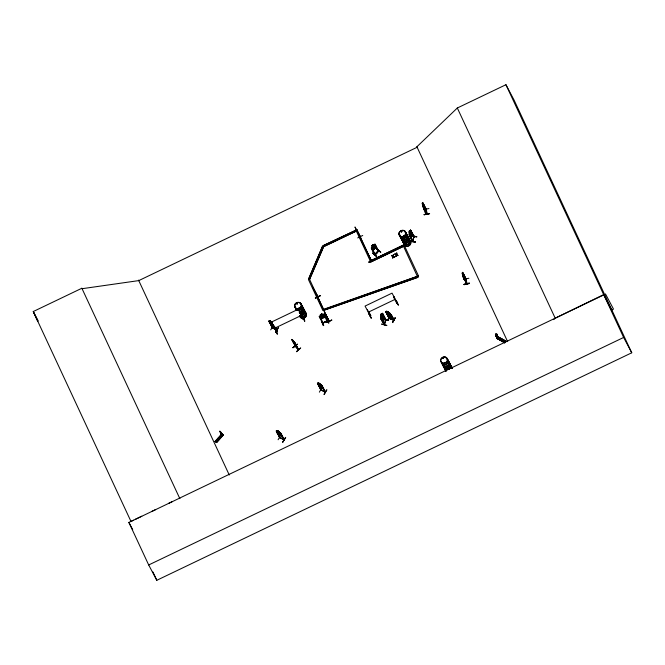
<?xml version="1.0" encoding="UTF-8"?>
<svg xmlns="http://www.w3.org/2000/svg" width="665" height="665" viewBox="0 0 665 665"><rect width="100%" height="100%" fill="white"/><g stroke="black" fill="none" stroke-linecap="round" stroke-linejoin="round"><path stroke-width="1" d="M389.474 318.51L385.908 312.026L389.64 318.352L389.083 318.385L393.913 320.098C393.281 317.122 388.501 310.331 386.091 311.486M389.017 318.294L393.747 320.281M389.499 318.502L389.058 317.92M505.516 341.66L496.855 337.005M496.996 336.748L497.378 337.388M426.057 209.492L426.024 208.96M422.533 204.77L422.283 203.307L422.757 204.13C421.136 197.68 425.151 216.865 426.797 214.18L426.14 209.184M426.298 209.367L426.257 209.018M423.746 204.754L422.608 202.692L426.215 209.741L422.907 203.108L426.373 209.242M426.564 213.515L426.863 213.864L426.099 209.517M465.899 278.743L466.597 283.631M466.024 278.918L466.705 283.797M463.596 277.18L466.946 283.697M412.666 241.586L413.996 236.624L410.463 230.065L409.091 235.036L412.624 241.52M422.699 204.138L422.724 203.573C424.428 205.443 424.195 210.664 422.898 205.668M410.081 235.568L410.629 235.344L410.97 232.359L410.222 230.954L409.864 231.528L409.465 230.78L409.341 234.163L412.799 241.071M413.78 236.973C410.421 251.353 416.556 225.61 412.749 241.428M414.079 236.449L413.838 237.023M222.019 433.971L222.725 434.669L222.26 434.046L221.96 434.644L222.077 433.904L215.227 441.527M384.021 316.673L382.358 321.552L380.596 318.136L382.292 313.215L385.8 319.832L384.295 324.454M384.038 317.488L384.096 316.648M317.878 297.089L320.347 295.518L315.301 297.978M317.995 297.471L317.986 296.814M328.867 320.696L329.15 320.813M328.892 320.738L325.642 314.612L329.258 321.004M360.139 236.823L354.969 226.989L371.403 260.946L371.053 260.223M360.563 237.139L360.596 237.181C350.679 218.984 362.949 241.994 360.289 236.565M368.119 254.279L371.585 260.863L371.444 260.431M380.654 318.144L381.112 316.207L380.654 315.443C381.07 312.475 381.294 315.218 381.993 314.096L382.741 315.501L382.25 318.46L382.99 319.865L383.514 318.327L382.766 316.922L381.652 318.676L380.679 315.484M272.101 327.562L276.948 329.898L275.51 327.271M272.833 327.887L269.117 321.519L272.234 327.853L276.682 329.84L275.551 327.945M279.616 437.637L276.465 431.327L280.181 437.686L279.566 437.595M279.441 437.37L284.146 439.864L280.58 433.372L283.722 439.656M279.832 437.62L279.549 437.213L284.296 439.698L280.721 433.04L276.598 430.787M320.68 389.79L325.409 392.25L321.353 384.902L321.951 385.459M320.779 389.981L321.394 390.047L317.687 383.688L320.829 389.998M321.22 390.189L320.763 389.565M324.977 392.059L325.393 391.835L324.894 391.993C323.431 390.762 322.284 385.11 321.694 385.883M426.996 214.072L426.365 209.209M218.128 438.742L218.669 439.183M218.876 438.559L218.644 439.141M277.114 331.527L276.582 331.719M303.09 319.092L303.631 318.801M322.708 323.115L327.704 320.688M396.681 303.082L397.246 302.816L396.772 303.007M325.069 317.097L325.177 316.124L325.094 317.147L321.262 319.059L320.297 318.585M384.42 324.678L380.92 318.552L381.253 318.136L384.536 324.237L384.146 324.736L380.621 318.086M384.154 324.62L385.924 319.549M385.525 320.023L385.65 319.599M385.642 320.247L382.275 313.281M386.033 319.882L382.599 313.656L385.85 320.331M322.966 387.454L322.899 387.961L322.999 387.404M384.079 319.308L383.464 320.937L384.079 319.308L383.796 317.513L383.048 316.099L382.45 316.316L381.968 319.275L382.707 320.68L383.123 320.114L383.522 320.871M410.006 241.52L415.326 241.919M415.326 241.952L410.014 241.146L415.376 242.06M391.328 316.083L386.689 313.564L391.328 316.083L391.419 315.534M386.44 312.924C389.565 311.021 393.248 317.504 393.821 320.289L393.289 320.073L393.83 320.065M386.473 312.874L386.556 312.342M393.04 257.87L393.181 256.49L394.736 257.056L393.289 256.133L393.58 254.537L393.048 256.116L391.477 255.543L392.94 256.482L392.649 258.053M396.257 256.166L395.941 256.482L396.465 254.919L397.953 255.36L397.612 255.676M396.323 256.299L396.465 254.919M396.481 253.149L396.332 254.545L396.481 253.149C397.753 252.825 395.766 256.557 396.864 252.958M392.583 257.929L392.874 256.349L391.477 255.543M394.736 257.056L393.356 256.258L393.58 254.537M395.941 256.482L396.224 254.903L394.761 253.972L396.265 254.421M384.536 324.329L381.07 318.103M386.739 325.542L381.569 324.071L386.814 325.335M495.45 334.453L495.799 335.36A1.247 0.499 -61.3 0 0 496.082 336.374L497.262 338.136L497.96 337.138L497.054 334.961A1.247 0.499 -61.3 0 0 496.489 334.362L495.94 333.747M497.237 337.421L496.68 337.205L497.071 336.789M501.46 339.915L502.108 340.264M295.21 345.8L295.543 346.174L295.06 345.925M295.667 346.399L291.927 339.441M298.519 349.466L298.061 349.275M321.569 320.971L323.473 325.601L321.528 320.863M409.607 235.476L409.54 234.994L412.89 241.561M413.863 237.131L410.754 230.497L414.22 236.615M414.104 237.056L410.937 230.522M411.527 235.917L416.839 236.69L411.51 235.925M409.449 235.751L410.837 230.772M410.147 237.056L410.771 237.255L411.793 233.349L411.519 232.085M410.771 237.255L411.793 233.349M296.548 303.548L297.263 303.739M297.28 303.78L297.263 303.19M297.338 303.722L297.33 303.248M298.868 308.144L299.425 308.086M400.912 231.495L401.369 231.029M401.51 231.013L401.743 231.603L401.145 231.661M401.934 231.653L401.768 231.088M403.464 236.191L403.755 235.767M442.965 357.745L442.998 358.369L443.422 357.837M442.799 358.069L443.056 357.587M442.923 358.493L443.597 358.061M444.96 362.716L445.151 362.25M445.309 362.591L444.91 362.558M504.718 342.832L496.447 337.961L505.051 342.342L497.811 338.377M496.738 338.111L496.556 338.385M497.561 336.906L497.478 336.465L505.882 341.137L497.403 336.581M504.685 342.866L505.741 341.137L504.735 342.683L496.589 338.227L504.851 342.633M504.943 342.4L496.447 337.961M505.782 341.22L497.528 336.964M466.672 283.83L463.164 277.23L462.524 272.359L466.323 279.366L466.256 278.818M277.189 331.685L276.698 331.968L276.997 331.303M322.533 322.916C323.24 321.96 323.306 323.772 323.04 322.666M327.022 320.738L327.579 320.464M370.072 315.543L370.679 315.75M370.679 315.509L370.762 315.725C370.945 314.429 366.091 308.809 367.479 309.574M397.121 302.592L396.806 303.215L397.313 302.966L392.042 293.14L365.052 306.075L370.33 315.925M381.095 318.593L381.253 318.136M382.782 313.697L382.442 314.104M383.447 318.917L388.634 320.04M384.387 324.67L386.041 319.84M374.445 244.346L375.043 244.196L378.676 250.929C373.954 258.727 374.062 253.024 371.851 248.136L375.284 254.371L374.594 254.446M495.5 334.304L495.442 334.778M218.153 438.784L218.893 438.601M308.543 278.984L322.5 246.291L323.489 246.582L357.329 230.605L323.589 246.773L309.624 279.466L308.643 279.175L322.5 246.291M403.996 244.795L370.247 260.963L403.996 244.795L418.501 275.942L322.65 310.015L308.543 279.749L309.524 279.275L323.589 246.773L322.6 246.482M374.944 254.712L371.211 248.003L374.495 244.338M219.741 431.211C220.506 432.458 219.309 430.679 220.248 431.394M291.968 340.056L295.701 346.365M411.46 236.117L416.756 236.973M501.618 340.339L502.158 339.732L501.501 340.239M317.729 296.931L318.244 297.405L314.636 290.954L318.269 297.454M388.56 320.239L383.281 319.067M387.462 314.919L391.81 316.864L390.721 316.399C392.882 318.834 386.831 314.969 391.161 317.247M388.102 315.401L389.615 316.598M392.2 316.881L390.189 313.838L393.348 320.114M386.648 311.178L387.238 313.257L389.815 314.803L390.563 316.199L389.083 315.592L388.343 314.179L390.288 314.52L389.54 313.115L386.648 311.178L387.08 311.877M388.626 312.583L388.26 311.777M390.372 315.858L387.479 320.464L390.106 315.742M387.479 320.464L390.122 315.742M389.865 316.515L387.745 320.572M393.705 320.073L393.314 319.666M392.525 322.467L395.126 317.729L392.616 322.583M392.558 322.567L395.243 317.862M296.582 303.415L297.205 303.265M296.673 303.847L297.521 303.664M298.868 307.928L299.333 308.211M403.273 236.15L403.497 235.826M442.79 357.812L443.056 358.568M270.838 324.063L268.86 320.987L272.658 328.028M269.25 320.987L272.525 322.633M269.541 321.727L269.017 321.685M270.206 321.528L269.674 321.394L270.422 322.808L272.916 324.487M271.752 322.226L269.84 320.721L270.264 321.577M273.49 325.285L270.705 329.865M272.65 327.878C269.333 325.252 281.12 334.254 275.41 327.429M274.986 327.222L276.349 329.89L276.898 329.873M275.676 332.409L278.419 327.729M275.426 332.292L278.294 327.587M278.702 431.277L277.155 430.571L278.668 431.327L280.705 434.07L278.843 433.588L277.022 431.203L277.646 431.327M276.889 431.535L276.366 431.485M281.802 435.126C280.522 436.007 271.794 429.366 281.711 435.55M280.106 432.599L277.779 431.577L278.527 432.99L279.94 433.688L279.2 432.283M279.849 437.603L284.163 439.906L280.58 433.372M280.838 435.093L278.095 439.756M321.278 389.823L317.421 383.148L321.295 390.205M317.82 383.148L321.353 384.902M318.103 383.896L317.579 383.846M320.314 384.387L318.402 382.882L318.801 383.639M318.46 385.226L322.949 388.003L319.408 386.182M319.915 383.639L318.369 382.932L318.834 383.738M282.75 442.001L285.651 437.395L282.808 442.1M282.775 442.1L285.642 437.395M322.051 387.446L319.366 392.159M324.894 391.993L321.802 385.725M323.955 394.345L326.872 389.757L324.237 394.569M378.028 250.871L378.468 250.481L374.728 254.554M378.194 251.029L378.41 251.204C377.446 250.747 374.96 243.415 375.085 245.086M372.774 252.974L376.506 256.532M497.204 338.103L497.894 337.105L496.996 334.927A1.247 0.499 -61.3 0 0 496.423 334.329L495.749 333.905M497.478 336.465L498.343 337.246M500.961 340.621L502 339.125M320.738 315.484L320.089 316.091L320.838 317.496L321.976 317.695L323.522 316.939L324.03 315.933L323.281 314.52L322.326 314.678L321.968 313.872L320.339 314.728L320.738 315.484L319.2 316.515L322.725 323.298L327.77 320.846L324.163 314.079L319.283 316.548M276.939 331.328L276.74 331.926M221.42 432.89L222.467 435.226L219.899 431.859M221.171 432.732L220.581 431.726M221.553 433.455L222.418 435.284M222.393 435.567L222.534 435.833C220.497 435.941 221.246 432.691 222.26 434.42L221.736 433.78M221.27 434.819L221.844 433.863M216.582 442.566L223.224 435.076L221.877 434.046L215.061 441.394L215.502 441.735L222.168 434.162M222.293 434.295L215.128 441.394L216.599 442.574M215.31 441.585L221.886 434.07M222.975 434.735L216.125 442.208L216.491 442.474L223.249 435.118L222.975 434.735L216.133 442.217L223.083 434.952M371.635 248.61L371.851 248.136M376.914 248.91L380.804 252.16L376.93 248.918M375.052 254.072L378.069 250.988M376.498 256.565L372.766 252.983L376.714 256.349M401.818 231.728L401.361 231.944M463.804 277.82L463.389 274.653L462.2 272.974L462.682 273.797M372.342 246.507L371.901 245.718L373.181 244.429L373.597 245.285M371.901 245.718L373.198 244.529M371.536 248.743L375.384 244.87M373.065 250.356L376.066 247.322L375.043 244.196M553.704 319.616L555.208 318.186L457.32 107.996L505.94 84.713L514.136 100.191L611.867 310.098M410.521 230.073L409.923 231.545C409.515 229.342 408.468 232.584 409.49 233.091L409.108 234.188M293.489 340.854L292.085 339.599L295.169 343.065M292.908 341.453L296.299 345.459L293.731 342.591M294.678 342.409L293.024 340.671L294.786 343.215L294.046 341.81M294.936 343.373L298.519 349.873L295.202 346.257M292.991 347.695L297.338 344.187M292.899 347.629L297.355 344.204L293.041 347.787M296.424 351.561L300.705 347.936L296.59 351.76M275.426 329.516L277.372 334.262L275.526 329.632M321.345 321.087L323.489 325.576M369.017 313.514L371.245 318.119L368.851 313.73M276.532 331.503L276.707 331.935L271.129 321.469M277.172 331.727C277.338 330.663 272.509 324.786 273.889 325.576M271.461 322.076L298.46 309.142L303.73 318.976L303.124 319.009M303.631 319.05L303.19 319.258L299.898 312.932L300.356 312.716L299.898 312.932M323.19 323.099L319.915 316.764L319.532 317.139L319.915 316.764M327.679 320.921L327.454 320.464M397.304 303.016L396.997 302.592L396.756 303.24L393.489 296.931L393.946 296.706L393.489 296.931M378.393 251.187L374.952 244.969M389.075 314.828L388.543 315.276L389.474 315.127L391.186 316.374L389.723 315.094L390.313 314.695M376.714 249.142L380.638 252.309M303.057 318.768L303.282 319.217M370.106 315.476L370.289 315.966L370.588 315.301M296.756 303.198L297.563 303.323M373.156 244.496L373.555 245.252L374.329 244.853L375.068 246.258L373.555 248.718L372.6 248.76L371.851 247.355L372.358 246.457L371.959 245.701M320.405 314.728L321.951 313.971M322.35 314.728L324.188 314.129M320.912 315.684L322.459 314.927M321.661 317.097L323.207 316.332M357.13 231.121L357.113 230.63M362.741 235.468L357.695 237.92M374.137 259.932C370.58 260.048 364.836 264.753 373.298 260.339M368.925 262.043L373.963 259.583M368.975 262.151L373.198 260.131M317.047 297.43L315.343 298.078L320.439 295.709M302.683 316.598L304.753 321.145L302.874 316.507M323.946 314.803C324.503 313.996 325.833 319.948 327.338 321.112L327.072 320.713L323.132 322.708M326.606 322.259L331.835 320.173L326.615 322.276M326.673 322.392L331.735 319.973M326.731 318.469L328.801 323.015L326.939 318.369M368.834 313.764L371.245 318.119M398.343 305.135L396.157 300.505L398.318 305.002M370.629 315.543L370.147 315.7M611.783 309.923L613.496 309.1L605.449 293.905M81.862 288.253L179.833 498.6L179.6 498.151L130.98 521.443L33.25 311.544L81.862 288.253L82.103 288.701L138.761 280.605L417.13 147.264L416.905 146.766L457.32 107.996M323.074 245.701L356.922 229.733L323.074 245.701L323.589 246.773M370.754 262.027L404.503 245.867L370.754 262.027L356.349 231.079M393.647 254.662L393.198 254.72M396.332 254.545L394.761 253.972M274.703 328.202L301.702 315.276M368.294 312.201L395.293 299.267M133.49 520.196L128.877 522.407L148.694 564.967L156.807 580.287L631.75 352.783L611.933 310.223L603.67 294.612L555.208 318.186M135.336 519.315L141.786 516.223M151.936 511.36L155.627 509.598M168.536 503.413L172.227 501.643M179.6 498.11L603.82 294.903L623.637 337.454L631.75 352.783M148.694 564.967L623.637 337.454M323.813 310.281L417.811 277.338L323.813 310.281L323.531 309.35L418.501 275.942M297.18 303.789L296.756 303.98M442.94 357.695L443.447 357.654M382.832 317.878L383.647 317.704L382.799 318.41L382.707 320.447L382.599 318.56M422.965 203.556L423.098 203.066M422.283 203.307L422.549 204.936M422.89 205.701L422.499 204.92M424.195 205.967C422.732 201.977 425.991 210.905 424.312 209.575M423.031 206.765L422.832 204.388L423.78 207.33L423.031 205.926M423.248 207.605L423.09 206.749M423.672 207.513L426.938 213.648M423.455 209.566L428.942 208.544M424.104 214.604L429.615 213.606L424.17 214.77M424.162 214.72L429.598 213.606M463.015 272.741L466.065 279.317M462.258 272.966L462.474 274.603M463.596 274.379L464.627 279.475L464.228 279.242M462.416 274.587L462.873 275.36L462.449 274.437M463.015 276.424L463.231 277.263M468.875 278.278L463.372 279.242M464.128 284.67C467.661 282.367 474.453 283.007 464.12 284.645M464.029 284.304L469.532 283.273L464.087 284.412M443.031 357.662L443.547 357.737M391.743 316.881L392.225 316.831M298.336 349.615L295.551 346.149M371.294 260.223L371.56 260.813L371.328 260.206M318.261 297.38L317.878 297.247M268.826 321.037L269.292 321.02M317.388 383.198L317.853 383.181M295.335 343.83L292.475 340.056L292.891 340.413M411.535 232.085L410.463 230.065M401.369 232.01L400.937 231.595M393.298 319.749L389.158 318.111L389.424 318.527M393.431 319.882L390.189 313.797M360.347 237.239L360.031 236.69M318.859 383.688L318.236 383.564L320.065 385.949L321.918 386.423L320.281 384.387M381.087 318.261L381.344 319.541C380.854 318.194 381.419 313.855 383.007 314.678M383.115 320.189L383.514 320.946M381.968 313.464L381.635 314.678L381.186 313.83M381.685 320.098L382.317 320.297L383.58 316.49L383.414 315.252L383.639 316.507L382.317 320.355L381.727 320.173M320.813 389.549L325.509 392.059L321.935 385.401M279.948 437.844L276.208 430.787L277.247 432.865M372.275 250.015L373.132 250.348M390.097 313.963L390.53 314.146M320.272 318.535L321.262 319.059M269.865 320.821L271.287 321.519M271.262 321.727L270.223 321.02M273.731 325.418L270.813 324.071L273.49 325.401M320.746 389.798L325.459 392.042M278.61 431.527L277.571 430.829M276.598 430.878L277.613 431.377L277.18 430.521M280.48 433.53L280.896 433.738M466.14 278.643L466.897 283.764L462.815 275.343M466.107 279.35L462.524 272.359M495.799 335.36L495.733 335.326A1.247 0.499 -61.3 0 0 496.015 336.34L496.082 336.374M497.412 337.014L505.658 341.469M396.573 254.562L398.019 255.485M391.885 255.352L393.048 256.116M394.328 257.255L393.181 256.49M389.216 315.842L387.554 313.855L388.019 313.581L390.604 315.119L391.095 317.205M295.451 346.498L291.885 339.391M389.69 313.049L390.297 313.498M218.253 437.994L219.591 439.033M216.275 440.155L217.605 441.186M376.116 246.216L376.074 247.372M376.074 247.33L373.115 250.406L372.275 250.098M220.19 431.452L220.946 432.508M220.996 432.45L221.628 433.297M223.099 435.018L216.433 442.383M295.302 345.858L298.676 349.724L295.144 343.032M329.034 321.112L312.666 287.23L318.094 297.538M220.348 432.425L221.578 434.536M504.943 340.738L503.879 342.176M498.309 336.914L497.47 338.51M496.68 337.205L496.921 337.654M462.325 273.456L462.582 274.695M426.88 213.806L423.489 207.547M409.449 231.179L409.175 232.176M409.54 234.994L412.79 241.129M403.522 246.333L417.811 277.338M417.52 276.407L417.703 277.147M373.007 244.836L372.242 245.609M371.045 260.348L371.311 260.88M390.762 316.972L389.815 316.573M389.216 318.153L385.642 311.494L389.1 318.36M383.888 319.483L383.547 320.464M323.913 310.472L323.531 309.35L322.65 310.015M324.113 314.121L325.202 316.174M321.926 313.922L323.922 317.695M321.719 314.179L320.721 314.67M320.38 314.678L322.375 318.452M323.755 325.468L321.544 320.846M319.848 383.688L320.247 384.437M319.699 383.639L318.784 383.181M298.385 349.399L293.398 340.729M278.477 431.277L279.034 432.084M218.261 440.388L216.956 439.407M217.123 441.635L215.809 440.654M33.25 311.544L38.221 320.929M128.877 522.407L132.692 529.623M325.817 314.528L325.833 315.019L325.642 314.612M326.615 318.385L328.801 323.015M302.567 316.515L304.753 321.145M505.94 84.713L603.67 294.612M507.636 341.644L416.905 146.766L417.063 147.297M356.822 229.533L371.336 260.68M358.211 233.116L369.416 257.18M309.524 279.275L323.631 309.541M315.908 293.365L327.113 317.421M138.536 280.115L229.267 474.993M152.933 571.967L156.807 580.287M33.483 311.985L37.672 321.153M296.208 345.044L296.257 345.501M302.484 306.731A3.491 3.101 -27.9 0 1 299.333 312.101M301.827 307.28A3.491 3.101 -27.9 0 1 300.081 313.514A3.508 3.109 -27.9 0 0 303.215 308.086A3.491 3.101 -27.9 0 1 300.031 313.423M300.937 304.371A3.549 3.142 -27.9 0 1 299.283 310.281M298.377 310.364A3.549 3.142 -27.9 0 1 295.393 307.031M301.711 305.917A3.5 3.101 -27.9 0 1 299.184 311.827M296.241 309.366A3.5 3.101 -27.9 0 1 296.241 308.535M300.962 304.512A3.5 3.101 -27.9 0 1 299.333 310.331M297.579 310.281A3.5 3.101 -27.9 0 1 295.493 307.13M302.425 306.507A3.549 3.142 -27.9 0 1 299.225 311.968M296.241 309.474A3.549 3.142 -27.9 0 1 296.241 308.635M300.804 304.229A3.491 3.101 -27.9 0 1 300.04 309.749A3.491 3.101 -27.9 0 1 295.351 306.848M304.412 311.021A3.5 3.101 -27.9 0 1 305.044 315.418A3.5 3.101 -27.9 0 1 300.248 316.457M304.387 310.887A3.549 3.142 -27.9 0 1 305.027 315.343A3.549 3.142 -27.9 0 1 300.173 316.39M305.152 312.45A3.483 3.092 -27.9 0 1 304.786 317.737A3.483 3.092 -27.9 0 1 299.707 315.883M305.094 312.359A3.483 3.084 -27.9 0 1 304.728 317.637A3.483 3.084 -27.9 0 1 299.657 315.784M302.683 307.779A3.491 3.101 -27.9 0 1 300.164 313.672M303.448 309.109A3.549 3.142 -27.9 0 1 300.888 315.094M304.262 310.738A3.5 3.101 -27.9 0 1 304.595 315.476A3.5 3.101 -27.9 0 1 299.466 315.642M303.514 309.325A3.5 3.101 -27.9 0 1 301.885 315.152M304.337 310.796A3.549 3.142 -27.9 0 1 304.686 315.601A3.549 3.142 -27.9 0 1 299.483 315.767M302.592 308.701A3.5 3.101 -27.9 0 1 300.838 314.952M447.902 360.721A3.491 3.101 -27.9 0 1 447.129 366.24A3.491 3.101 -27.9 0 1 442.441 363.331M447.836 360.488A3.549 3.142 -27.9 0 1 447.055 366.099A3.549 3.142 -27.9 0 1 442.292 363.148M448.659 362.134A3.5 3.101 -27.9 0 1 447.886 367.662A3.5 3.101 -27.9 0 1 443.189 364.753M448.601 362.043A3.491 3.101 -27.9 0 1 447.828 367.562A3.491 3.101 -27.9 0 1 443.139 364.653M446.157 358.452A3.549 3.142 -27.9 0 1 446.938 363.913A3.549 3.142 -27.9 0 1 441.394 362.3M447.753 360.43A3.5 3.101 -27.9 0 1 446.988 365.958A3.5 3.101 -27.9 0 1 442.283 363.048M447.005 359.025A3.5 3.101 -27.9 0 1 446.639 364.329A3.5 3.101 -27.9 0 1 441.543 362.475M447.487 359.266A3.5 3.101 -27.9 0 1 446.09 364.27A3.5 3.101 -27.9 0 1 441.385 362.192M450.454 365.542A3.491 3.101 -27.9 0 1 451.759 368.352M445.675 370.438A3.491 3.101 -27.9 0 1 444.993 368.152M450.429 365.401A3.549 3.142 -27.9 0 1 451.759 368.252M445.575 370.372A3.549 3.142 -27.9 0 1 444.885 368.053M445.924 371.078A3.491 3.101 -27.9 0 1 445.691 369.474M451.153 366.864A3.491 3.101 -27.9 0 1 452.225 368.061M449.49 363.622A3.549 3.142 -27.9 0 1 448.709 369.225A3.549 3.142 -27.9 0 1 443.946 366.274M450.305 365.251A3.5 3.101 -27.9 0 1 451.618 368.061M446.149 370.688A3.5 3.101 -27.9 0 1 444.835 367.87M449.557 363.846A3.5 3.101 -27.9 0 1 449.565 368.884M447.038 369.757A3.5 3.101 -27.9 0 1 444.087 366.465M450.388 365.309A3.549 3.142 -27.9 0 1 451.718 368.161M446.173 370.821A3.549 3.142 -27.9 0 1 444.843 367.969M449.407 363.556A3.5 3.101 -27.9 0 1 449.041 368.867A3.5 3.101 -27.9 0 1 443.946 367.005M406.847 234.687A3.491 3.101 -27.9 0 1 405.451 239.674A3.491 3.101 -27.9 0 1 400.762 237.596M406.199 234.013A3.549 3.142 -27.9 0 1 405.417 239.624A3.549 3.142 -27.9 0 1 400.654 236.674M406.905 235.485A3.483 3.084 -27.9 0 1 406.149 240.988A3.483 3.084 -27.9 0 1 401.477 238.095M405.301 232.326A3.549 3.142 -27.9 0 1 404.528 237.929A3.5 3.101 -27.9 0 1 399.856 235.078M399.756 234.978A3.549 3.142 -27.9 0 0 404.528 237.929A3.5 3.101 -27.9 0 0 405.326 232.459M406.074 233.864A3.5 3.101 -27.9 0 1 405.301 239.4A3.5 3.101 -27.9 0 1 400.604 236.491M406.157 233.93A3.549 3.142 -27.9 0 1 405.376 239.533A3.549 3.142 -27.9 0 1 400.613 236.582M405.176 232.185A3.491 3.101 -27.9 0 1 404.403 237.704A3.491 3.101 -27.9 0 1 399.715 234.795M408.767 238.976A3.491 3.101 -27.9 0 1 408.002 244.496A3.491 3.101 -27.9 0 1 403.314 241.595M408.709 238.752A3.549 3.142 -27.9 0 1 407.928 244.354A3.549 3.142 -27.9 0 1 403.165 241.403M409.515 240.398A3.483 3.092 -27.9 0 1 409.15 245.684A3.483 3.092 -27.9 0 1 404.071 243.839M409.465 240.306A3.483 3.084 -27.9 0 1 409.1 245.585A3.483 3.084 -27.9 0 1 404.029 243.739M406.273 235.402A3.483 3.084 -27.9 0 1 408.219 239.084A3.483 3.084 -27.9 0 1 404.245 241.595A3.483 3.084 -27.9 0 1 401.61 238.344M407.071 236.798A3.549 3.142 -27.9 0 1 409.058 240.555A3.549 3.142 -27.9 0 1 405.002 243.116A3.549 3.142 -27.9 0 1 402.308 239.799M408.626 238.685A3.5 3.101 -27.9 0 1 407.853 244.221A3.5 3.101 -27.9 0 1 403.156 241.304M407.878 237.28A3.5 3.101 -27.9 0 1 407.113 242.808A3.5 3.101 -27.9 0 1 402.408 239.899M406.955 236.657A3.491 3.101 -27.9 0 1 408.909 240.364A3.491 3.101 -27.9 0 1 404.91 242.883A3.491 3.101 -27.9 0 1 402.267 239.616M407.612 236.117A3.5 3.101 -27.9 0 1 405.791 241.287A3.5 3.101 -27.9 0 1 401.51 238.203M409.997 231.786L409.565 233.332L410.313 234.737L410.737 233.191L409.997 231.786M381.153 314.312L380.945 315.543L381.153 314.312M381.71 314.919L381.186 316.449L381.934 317.853L382.458 316.324L381.71 314.919M502.798 339.524L501.792 341.07L502.831 339.574M503.53 339.931L502.524 341.478L503.53 339.931M504.361 340.38L503.355 341.926L504.386 340.43M373.688 245.501L372.491 246.707L373.24 248.12L374.428 246.906L373.688 245.501M388.019 311.802L387.072 311.411L388.019 311.802M388.751 312.791L387.279 312.176L388.019 313.589L389.499 314.196L388.751 312.791M271.852 322.475L270.431 321.777L271.179 323.182L272.592 323.888L271.852 322.475M320.414 384.644L319 383.938L319.74 385.343L321.162 386.049L320.414 384.644M218.876 439.723L217.538 438.692L218.876 439.723M463.497 275.468L462.749 274.063L463.696 276.997L463.497 275.468M297.538 308.71A3.491 3.101 -27.9 0 0 301.129 304.013A3.491 3.101 -27.9 0 0 295.268 303.847A3.491 3.101 -27.9 0 0 297.538 308.71M297.612 308.851A3.491 3.101 -27.9 0 0 301.212 304.154A3.491 3.101 -27.9 0 0 295.351 303.988A3.491 3.101 -27.9 0 0 297.612 308.851A3.508 3.109 -27.9 0 0 301.178 304.071A3.508 3.109 -27.9 0 0 295.293 303.897A3.508 3.109 -27.9 0 0 297.571 308.784M443.588 363.24A3.5 3.101 -27.9 0 0 447.188 358.535A3.5 3.101 -27.9 0 0 441.319 358.36A3.5 3.101 -27.9 0 0 443.588 363.24M443.663 363.364A3.491 3.101 -27.9 0 0 447.254 358.676A3.491 3.101 -27.9 0 0 441.394 358.502A3.491 3.101 -27.9 0 0 443.663 363.364M445.733 369.565A3.5 3.101 -27.9 0 0 445.966 371.178A3.5 3.101 -27.9 0 1 445.741 369.574M452.283 368.152A3.5 3.101 -27.9 0 0 451.202 366.947A3.5 3.101 -27.9 0 1 452.283 368.161M448.36 367.587A3.491 3.101 -27.9 0 0 448.734 362.292A3.483 3.092 -27.9 0 1 448.36 367.579A3.491 3.101 -27.9 0 1 443.272 365.733A3.483 3.092 -27.9 0 0 448.36 367.579M401.909 236.657A3.483 3.092 -27.9 0 0 405.492 231.969A3.483 3.092 -27.9 0 0 399.648 231.802A3.508 3.109 -27.9 0 0 401.934 236.732A3.508 3.109 -27.9 0 0 405.542 232.019A3.508 3.109 -27.9 0 0 399.665 231.852A3.483 3.092 -27.9 0 0 401.909 236.657M401.984 236.79A3.483 3.084 -27.9 0 0 405.559 232.118A3.483 3.084 -27.9 0 0 399.723 231.952A3.483 3.084 -27.9 0 0 401.984 236.79"/></g></svg>
